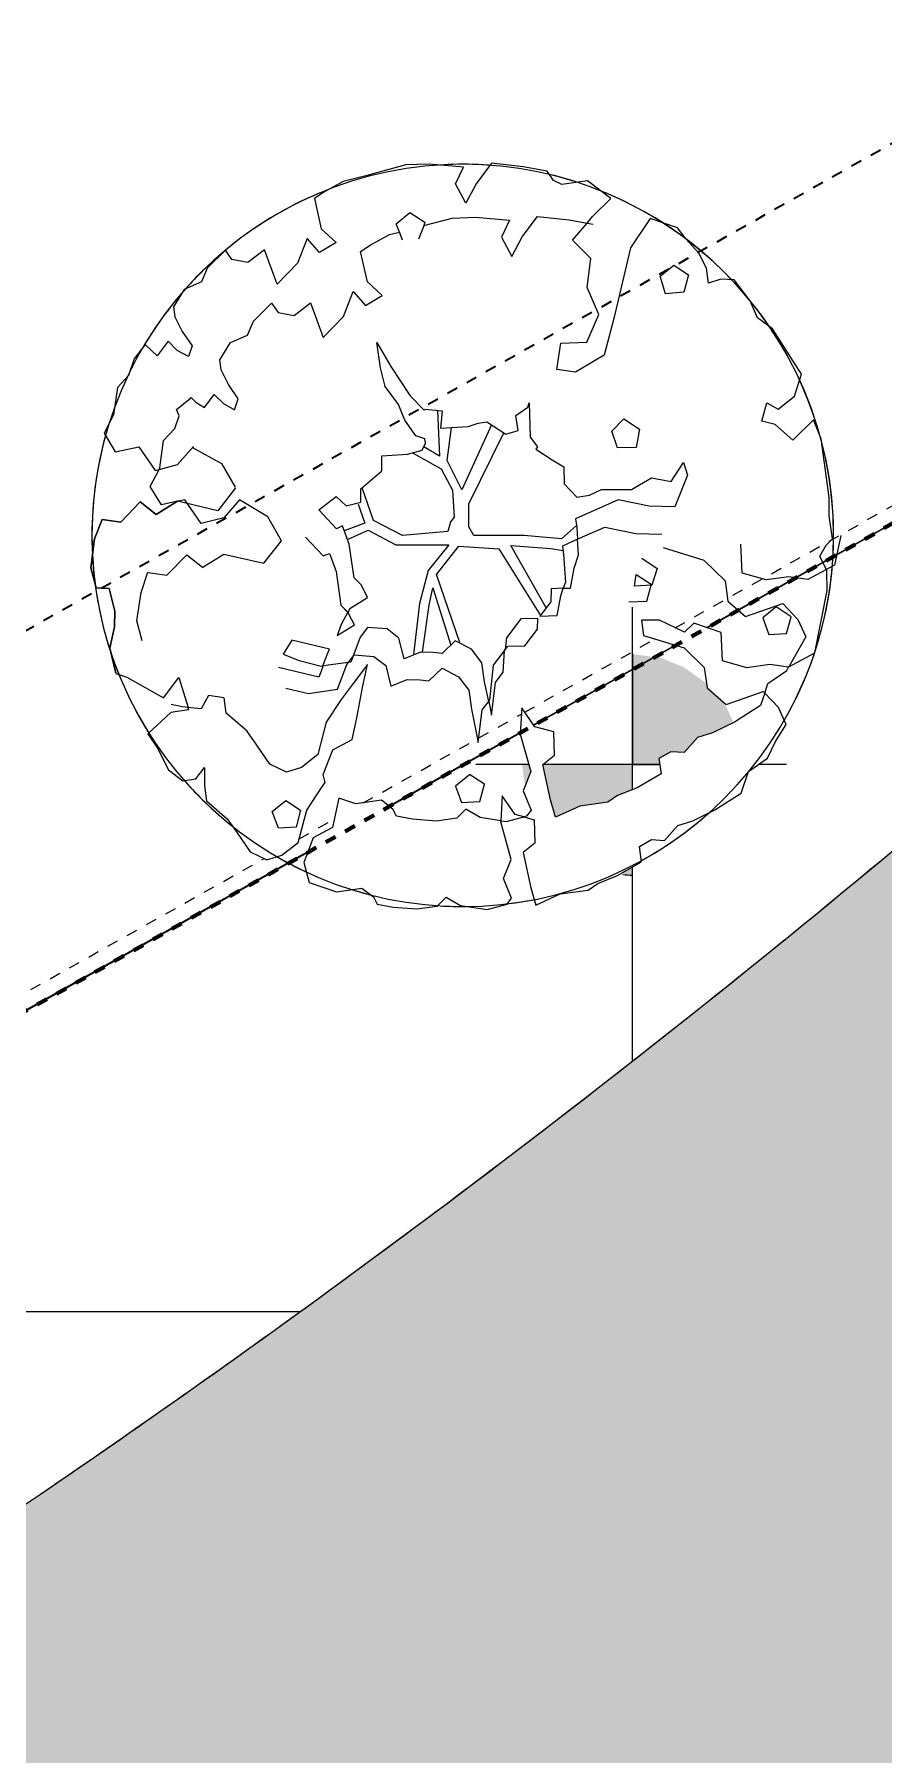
# Model space of a CAD drawing. Header units: metres. Extents: x 3856 to 4207, y -1118 to -691.
# Drawn here: x 3934.93 to 3942.63, y -1090.73 to -1075.16 of the extents above; entities that cross this region are included whole.
import ezdxf

# ---------------------------------------------------------------- set-up
doc = ezdxf.new("R2010")
doc.units = ezdxf.units.M
for name, pattern in [('Alignement de la ligne', [0.012, 0.006, -0.006]), ('Dash dot', [0.015875, 0.00635, -0.004763, 0, -0.004763]), ('IMPORT-Dash', [0.00635, 0.003175, -0.003175]), ('IMPORT-Dash dot', [0.015875, 0.00635, -0.004763, 0, -0.004763])]:
    doc.linetypes.add(name, pattern=pattern)
for name, color, linetype, lineweight in [('Cour_Negro_Punteada_6', 7, 'IMPORT-Dash', 35), ('Floors', 7, 'Continuous', 9), ('Planting', 7, 'Continuous', 9), ('Property Lines', 7, 'Dash dot', 211), ('Spot Elevations', 7, 'Continuous', 9), ('Surface Pattern', 7, 'Continuous', 9)]:
    doc.layers.add(name, color=color, linetype=linetype, lineweight=lineweight)
doc.layers.add('ROA-E00-URB-A101-MASTER_PLAN cambio estaciomientos_dwg', color=7, linetype='Continuous', lineweight=9, true_color=0x767676)
doc.layers.add('Tallo', color=7, linetype='Continuous', lineweight=9, true_color=0x887568)

# ---------------------------------------------------------------- blocks, each defined once
blk = doc.blocks.new('M_RPC Árbol - Caducifolio - Chopo de Lombardía - 12_2 metros-V104-IMPLANTACIÓN - KIT COMERCIAL')
at = {"layer": 'Planting'}
for p, q in [((-0.542, 3.363), (-0.906, 3.265)), ((-0.331, 3.369), (-0.542, 3.363)), ((-0.021, 3.342), (-0.331, 3.369)), ((-0.094, 3.191), (-0.021, 3.342)), ((0.233, 3.378), (0.094, 3.193)), ((0.52, 3.347), (0.233, 3.378)), ((0.737, 3.307), (0.52, 3.347)), ((0.796, 3.222), (0.737, 3.307)), ((-1.285, 3.117), (-1.371, 3.058)), ((-1.11, 3.212), (-1.285, 3.117)), ((-0.906, 3.265), (-1.11, 3.212)), ((0.001, 3.016), (-0.094, 3.191)), ((0.094, 3.193), (0.001, 3.016)), ((0.872, 3.185), (0.796, 3.222)), ((1.103, 3.218), (0.872, 3.185)), ((1.314, 3.059), (1.103, 3.218)), ((-1.371, 3.058), (-1.309, 2.785)), ((1.148, 2.895), (1.314, 3.059)), ((-0.63, 2.831), (-0.506, 2.932)), ((-0.601, 2.755), (-0.63, 2.831)), ((-0.506, 2.932), (-0.372, 2.845)), ((-0.381, 2.812), (-0.428, 2.69)), ((-0.38, 2.813), (-0.124, 2.882)), ((-0.372, 2.845), (-0.38, 2.813)), ((-0.124, 2.882), (0.087, 2.889)), ((0.087, 2.889), (0.397, 2.862)), ((0.397, 2.862), (0.324, 2.71)), ((0.512, 2.713), (0.651, 2.897)), ((0.651, 2.897), (0.938, 2.867)), ((0.938, 2.867), (1.099, 2.837)), ((0.968, 2.681), (1.1, 2.837)), ((1.099, 2.837), (1.148, 2.895)), ((1.1, 2.837), (1.156, 2.826)), ((1.67, 2.877), (1.492, 2.613)), ((1.92, 2.793), (1.67, 2.877)), ((-1.438, 2.696), (-1.524, 2.472)), ((-1.326, 2.571), (-1.438, 2.696)), ((-1.174, 2.662), (-1.326, 2.571)), ((-1.309, 2.785), (-1.174, 2.662)), ((-0.867, 2.637), (-0.692, 2.732)), ((-0.692, 2.732), (-0.601, 2.755)), ((-0.573, 2.682), (-0.601, 2.757)), ((0.324, 2.71), (0.419, 2.535)), ((0.419, 2.535), (0.512, 2.713)), ((1.134, 2.516), (0.968, 2.681)), ((1.995, 2.694), (1.92, 2.793)), ((2.113, 2.563), (1.995, 2.694)), ((-2.177, 2.592), (-2.342, 2.428)), ((-2.118, 2.506), (-2.177, 2.592)), ((-1.973, 2.48), (-2.118, 2.506)), ((-1.824, 2.595), (-1.973, 2.48)), ((-1.709, 2.282), (-1.824, 2.595)), ((-0.953, 2.578), (-0.867, 2.637)), ((-0.891, 2.304), (-0.953, 2.578)), ((1.1, 2.253), (1.134, 2.516)), ((1.492, 2.613), (1.346, 1.984)), ((2.18, 2.428), (2.113, 2.563)), ((-2.342, 2.428), (-2.395, 2.303)), ((-1.524, 2.472), (-1.709, 2.282)), ((1.762, 2.355), (1.884, 2.454)), ((1.81, 2.197), (1.762, 2.355)), ((1.884, 2.454), (2.018, 2.368)), ((2.018, 2.368), (1.976, 2.21)), ((2.199, 2.291), (2.18, 2.428)), ((-2.551, 2.234), (-2.647, 2.079)), ((-2.395, 2.303), (-2.551, 2.234)), ((-1.106, 1.992), (-1.02, 2.216)), ((-1.02, 2.216), (-0.908, 2.09)), ((-0.908, 2.09), (-0.756, 2.182)), ((-0.756, 2.182), (-0.891, 2.304)), ((1.205, 2.009), (1.1, 2.253)), ((1.976, 2.21), (1.81, 2.197)), ((2.31, 2.33), (2.199, 2.291)), ((2.432, 2.323), (2.31, 2.33)), ((2.576, 2.132), (2.432, 2.323)), ((-2.647, 2.079), (-2.634, 1.987)), ((-1.924, 1.947), (-1.759, 2.112)), ((-1.759, 2.112), (-1.7, 2.026)), ((-1.7, 2.026), (-1.555, 1.999)), ((-1.555, 1.999), (-1.406, 2.114)), ((-1.406, 2.114), (-1.291, 1.801)), ((2.644, 1.979), (2.576, 2.132)), ((-2.634, 1.987), (-2.568, 1.855)), ((-1.977, 1.822), (-1.924, 1.947)), ((-1.291, 1.801), (-1.106, 1.992)), ((1.098, 1.757), (1.205, 2.009)), ((1.346, 1.984), (1.253, 1.641)), ((2.778, 1.879), (2.644, 1.979)), ((3.043, 1.468), (2.778, 1.879)), ((-2.905, 1.737), (-3.004, 1.606)), ((-2.796, 1.635), (-2.905, 1.737)), ((-2.697, 1.766), (-2.796, 1.635)), ((-2.615, 1.684), (-2.697, 1.766)), ((-2.568, 1.855), (-2.479, 1.726)), ((-2.479, 1.726), (-2.513, 1.628)), ((-2.228, 1.599), (-2.132, 1.754)), ((-2.132, 1.754), (-1.977, 1.822)), ((-0.805, 1.754), (-0.678, 1.538)), ((-0.773, 1.525), (-0.805, 1.754)), ((0.826, 1.511), (0.863, 1.748)), ((0.863, 1.748), (1.098, 1.757)), ((-3.004, 1.606), (-3.054, 1.458)), ((-2.513, 1.628), (-2.615, 1.684)), ((-2.215, 1.507), (-2.228, 1.599)), ((1.253, 1.641), (0.993, 1.488)), ((-3.054, 1.458), (-3.156, 1.349)), ((-2.15, 1.375), (-2.215, 1.507)), ((-0.73, 1.356), (-0.773, 1.525)), ((-0.678, 1.538), (-0.504, 1.271)), ((0.993, 1.488), (0.826, 1.511)), ((2.98, 1.27), (3.043, 1.468)), ((-3.156, 1.349), (-3.19, 1.1)), ((-2.619, 1.149), (-2.495, 1.25)), ((-2.495, 1.25), (-2.493, 1.248)), ((-2.493, 1.248), (-2.487, 1.257)), ((-2.487, 1.257), (-2.444, 1.216)), ((-2.368, 1.168), (-2.279, 1.286)), ((-2.279, 1.286), (-2.196, 1.204)), ((-2.061, 1.246), (-2.15, 1.375)), ((-2.094, 1.147), (-2.061, 1.246)), ((-0.609, 1.194), (-0.73, 1.356)), ((-0.504, 1.271), (-0.376, 1.143)), ((2.83, 1.153), (2.98, 1.27)), ((-3.19, 1.1), (-3.276, 0.933)), ((-2.636, 0.977), (-2.597, 1.092)), ((-2.597, 1.092), (-2.619, 1.149)), ((-2.444, 1.216), (-2.368, 1.168)), ((-2.196, 1.204), (-2.094, 1.147)), ((-0.551, 1.051), (-0.609, 1.194)), ((-0.376, 1.143), (-0.367, 1.152)), ((-0.367, 1.152), (-0.213, 1.136)), ((-0.213, 1.136), (-0.229, 0.979)), ((0.455, 1.095), (0.563, 1.171)), ((0.474, 0.959), (0.455, 1.095)), ((0.563, 1.171), (0.575, 1.208)), ((0.575, 1.208), (0.584, 0.898)), ((2.684, 1.042), (2.729, 1.209)), ((2.729, 1.209), (2.83, 1.153)), ((-2.738, 0.869), (-2.636, 0.977)), ((-0.453, 0.909), (-0.551, 1.051)), ((-0.229, 0.979), (0.023, 0.994)), ((0.023, 0.994), (0.114, 1.026)), ((0.114, 1.026), (0.19, 1.037)), ((0.19, 1.037), (0.363, 0.924)), ((0.363, 0.924), (0.474, 0.959)), ((1.323, 0.953), (1.433, 1.063)), ((1.376, 0.801), (1.323, 0.953)), ((1.433, 1.063), (1.573, 0.971)), ((1.573, 0.971), (1.543, 0.806)), ((2.803, 1.013), (2.684, 1.042)), ((2.964, 0.871), (2.803, 1.013)), ((3.15, 1.056), (2.964, 0.871)), ((3.219, 0.884), (3.15, 1.056)), ((-3.276, 0.933), (-3.175, 0.766)), ((-3.175, 0.766), (-2.963, 0.812)), ((-2.963, 0.812), (-2.815, 0.597)), ((-2.772, 0.62), (-2.738, 0.869)), ((-2.611, 0.65), (-2.465, 0.814)), ((-2.465, 0.814), (-2.475, 0.805)), ((-2.475, 0.805), (-2.212, 0.659)), ((-0.527, 0.743), (-0.396, 0.781)), ((-0.371, 0.882), (-0.453, 0.909)), ((-0.396, 0.781), (-0.366, 0.843)), ((-0.366, 0.843), (-0.371, 0.882)), ((0.584, 0.898), (0.651, 0.811)), ((0.651, 0.811), (0.634, 0.79)), ((0.634, 0.79), (0.784, 0.694)), ((1.543, 0.806), (1.376, 0.801)), ((3.294, 0.351), (3.219, 0.884)), ((-2.778, 0.607), (-2.611, 0.65)), ((-2.212, 0.659), (-2.089, 0.446)), ((-0.759, 0.73), (-0.527, 0.743)), ((-0.759, 0.594), (-0.759, 0.73)), ((0.784, 0.694), (0.89, 0.631)), ((0.89, 0.631), (0.893, 0.476)), ((1.861, 0.497), (1.974, 0.67)), ((1.974, 0.67), (2.01, 0.555)), ((-2.858, 0.452), (-2.778, 0.607)), ((-2.815, 0.597), (-2.778, 0.607)), ((-2.778, 0.607), (-2.772, 0.62)), ((-0.95, 0.431), (-0.759, 0.594)), ((0.893, 0.476), (1.007, 0.356)), ((1.502, 0.426), (1.683, 0.53)), ((1.683, 0.53), (1.861, 0.497)), ((2.01, 0.555), (1.895, 0.268)), ((-2.95, 0.313), (-3.126, 0.13)), ((-2.806, 0.199), (-2.95, 0.313)), ((-2.757, 0.286), (-2.858, 0.452)), ((-2.611, 0.32), (-2.806, 0.199)), ((-2.611, 0.32), (-2.757, 0.286)), ((-2.246, 0.231), (-2.611, 0.32)), ((-2.545, 0.332), (-2.605, 0.319)), ((-2.397, 0.117), (-2.545, 0.332)), ((-2.087, 0.441), (-2.246, 0.231)), ((-2.05, 0.331), (-2.192, 0.169)), ((-1.793, 0.178), (-2.05, 0.331)), ((-1.332, 0.241), (-1.174, 0.361)), ((-1.174, 0.361), (-1.084, 0.276)), ((-0.95, 0.31), (-0.95, 0.431)), ((1.381, 0.331), (0.995, 0.16)), ((1.007, 0.356), (1.121, 0.372)), ((1.121, 0.372), (1.231, 0.426)), ((1.231, 0.426), (1.502, 0.426)), ((1.663, 0.273), (1.381, 0.331)), ((3.294, 0.186), (3.294, 0.351)), ((-2.192, 0.169), (-2.397, 0.117)), ((-1.668, -0.039), (-1.793, 0.178)), ((-1.172, 0.069), (-1.332, 0.241)), ((-1.084, 0.276), (-0.95, 0.31)), ((0.995, 0.16), (1.006, 0.084)), ((1.895, 0.268), (1.663, 0.273)), ((3.324, -0.021), (3.294, 0.186)), ((-3.295, 0.154), (-3.364, -0.021)), ((-3.126, 0.13), (-3.295, 0.154)), ((-1.117, 0.096), (-1.172, 0.069)), ((-1.055, -0.07), (-1.117, 0.096)), ((1.006, 0.084), (1.013, -0.025)), ((1.059, -0.004), (1.261, 0.083)), ((1.261, 0.083), (1.541, 0.025)), ((1.541, 0.025), (1.776, 0.019)), ((3.398, 0.007), (3.341, -0.26)), ((-3.364, -0.021), (-3.398, -0.284)), ((-1.828, -0.242), (-1.668, -0.039)), ((-1.452, -0.007), (-1.293, -0.177)), ((-1.293, -0.177), (-1.235, -0.155)), ((-1.235, -0.155), (-1.174, -0.318)), ((-1.012, -0.375), (-1.055, -0.07)), ((1.013, -0.025), (0.876, -0.088)), ((0.876, -0.088), (0.887, -0.164)), ((1.013, -0.025), (1.059, -0.004)), ((1.022, -0.167), (1.013, -0.025)), ((1.788, -0.102), (2.157, -0.214)), ((2.504, -0.332), (2.491, -0.071)), ((3.208, -0.179), (3.264, -0.078)), ((3.264, -0.078), (3.324, -0.021)), ((-3.398, -0.284), (-3.349, -0.465)), ((-2.708, -0.35), (-2.526, -0.167)), ((-2.526, -0.167), (-2.384, -0.28)), ((-2.388, -0.281), (-2.193, -0.16)), ((-2.193, -0.16), (-1.828, -0.242)), ((0.887, -0.164), (0.903, -0.415)), ((0.948, -0.469), (0.981, -0.289)), ((0.981, -0.289), (1.022, -0.167)), ((1.595, -0.198), (1.735, -0.29)), ((1.735, -0.29), (1.687, -0.442)), ((2.157, -0.214), (2.35, -0.401)), ((3.341, -0.26), (3.098, -0.389)), ((3.273, -0.31), (3.208, -0.179)), ((3.276, -0.489), (3.273, -0.31)), ((-3.349, -0.465), (-3.23, -0.472)), ((-2.941, -0.509), (-2.879, -0.325)), ((-2.876, -0.327), (-2.708, -0.35)), ((-1.174, -0.318), (-1.132, -0.623)), ((-0.944, -0.443), (-1.012, -0.375)), ((-0.89, -0.552), (-0.944, -0.443)), ((0.903, -0.415), (0.884, -0.47)), ((1.529, -0.45), (1.545, -0.346)), ((1.687, -0.442), (1.529, -0.45)), ((1.545, -0.346), (1.679, -0.433)), ((1.679, -0.433), (1.638, -0.588)), ((2.35, -0.401), (2.375, -0.585)), ((2.721, -0.394), (2.504, -0.332)), ((2.926, -0.365), (2.721, -0.394)), ((3.098, -0.389), (2.926, -0.365)), ((-3.23, -0.472), (-3.178, -0.676)), ((-2.98, -0.764), (-2.941, -0.509)), ((-1.132, -0.623), (-1.064, -0.691)), ((-1.051, -0.652), (-0.89, -0.552)), ((0.77, -0.591), (0.672, -0.721)), ((0.773, -0.474), (0.77, -0.591)), ((0.884, -0.47), (0.773, -0.474)), ((0.828, -0.717), (0.861, -0.537)), ((0.861, -0.537), (0.884, -0.47)), ((0.884, -0.47), (0.948, -0.469)), ((1.638, -0.588), (1.478, -0.596)), ((2.375, -0.585), (2.536, -0.726)), ((2.536, -0.726), (2.872, -0.608)), ((2.872, -0.608), (3.01, -0.753)), ((3.164, -1.055), (3.276, -0.489)), ((-3.178, -0.676), (-3.182, -0.818)), ((-2.931, -0.946), (-2.98, -0.764)), ((-1.069, -0.686), (-1.128, -0.799)), ((-1.064, -0.691), (-1.069, -0.686)), ((-1.064, -0.691), (-1.051, -0.652)), ((-1.009, -0.8), (-1.064, -0.691)), ((0.5, -0.745), (0.369, -0.919)), ((0.653, -0.743), (0.5, -0.745)), ((0.651, -0.839), (0.653, -0.743)), ((0.672, -0.721), (0.828, -0.717)), ((1.756, -0.759), (1.591, -0.759)), ((1.591, -0.759), (1.611, -0.897)), ((1.983, -0.868), (1.756, -0.759)), ((2.811, -0.639), (2.692, -0.738)), ((2.692, -0.738), (2.745, -0.888)), ((2.948, -0.727), (2.811, -0.639)), ((2.905, -0.88), (2.948, -0.727)), ((3.01, -0.753), (3.08, -0.91)), ((-3.182, -0.818), (-3.225, -1.012)), ((-1.128, -0.799), (-1.164, -0.896)), ((-1.164, -0.896), (-1.009, -0.8)), ((-0.956, -0.911), (-1.024, -1.09)), ((-0.891, -0.824), (-0.956, -0.911)), ((-0.713, -0.838), (-0.891, -0.824)), ((-0.605, -0.92), (-0.713, -0.838)), ((-0.559, -1.108), (-0.605, -0.92)), ((0.369, -0.919), (0.357, -1.024)), ((0.536, -0.991), (0.651, -0.839)), ((1.611, -0.897), (1.98, -1.01)), ((2.066, -0.786), (1.983, -0.868)), ((2.313, -0.869), (2.066, -0.786)), ((2.326, -1.126), (2.313, -0.869)), ((2.745, -0.888), (2.905, -0.88)), ((3.08, -0.91), (2.927, -1.181)), ((-3.225, -1.012), (-3.17, -1.238)), ((-1.575, -0.94), (-1.654, -1.067)), ((-1.654, -1.067), (-1.51, -1.125)), ((-1.233, -1.02), (-1.575, -0.94)), ((-1.294, -1.172), (-1.247, -1.047)), ((-1.247, -1.047), (-1.233, -1.02)), ((-1.076, -1.159), (-1.024, -1.09)), ((-1.024, -1.09), (-1.042, -1.138)), ((-1.024, -1.09), (-1.01, -1.072)), ((-1.01, -1.072), (-0.833, -1.086)), ((-0.833, -1.086), (-0.724, -1.168)), ((-0.411, -1.048), (-0.559, -1.108)), ((-0.294, -1.051), (-0.411, -1.048)), ((-0.215, -1.06), (-0.294, -1.051)), ((-0.095, -0.945), (-0.215, -1.06)), ((0.052, -1.022), (-0.095, -0.945)), ((0.147, -1.145), (0.052, -1.022)), ((0.357, -1.024), (0.249, -1.167)), ((0.339, -1.229), (0.35, -1.034)), ((0.357, -1.024), (0.38, -0.993)), ((0.38, -0.993), (0.536, -0.991)), ((1.98, -1.01), (2.161, -1.186)), ((2.927, -1.181), (3.164, -1.055)), ((-3.169, -1.24), (-3.071, -1.273)), ((-1.331, -1.274), (-1.696, -1.188)), ((-1.51, -1.125), (-1.309, -1.174)), ((-1.293, -1.173), (-1.331, -1.274)), ((-1.309, -1.174), (-1.294, -1.172)), ((-1.042, -1.138), (-1.293, -1.173)), ((-1.161, -1.384), (-1.076, -1.159)), ((-0.889, -1.16), (-1.028, -1.344)), ((-0.933, -1.354), (-0.889, -1.16)), ((-0.724, -1.168), (-0.678, -1.356)), ((-0.335, -1.308), (-0.214, -1.193)), ((-0.214, -1.193), (-0.067, -1.27)), ((0.171, -1.316), (0.147, -1.145)), ((0.249, -1.167), (0.216, -1.483)), ((0.269, -1.322), (0.339, -1.229)), ((2.161, -1.186), (2.187, -1.371)), ((2.547, -1.189), (2.326, -1.126)), ((2.755, -1.16), (2.547, -1.189)), ((2.738, -1.332), (2.91, -1.214)), ((2.925, -1.183), (2.755, -1.16)), ((2.91, -1.214), (2.925, -1.183)), ((-3.071, -1.273), (-2.738, -1.461)), ((-2.738, -1.461), (-2.598, -1.276)), ((-2.598, -1.276), (-2.515, -1.55)), ((-1.63, -1.373), (-1.425, -1.421)), ((-1.425, -1.421), (-1.161, -1.384)), ((-1.028, -1.344), (-1.128, -1.476)), ((-0.986, -1.644), (-0.933, -1.354)), ((-0.678, -1.356), (-0.531, -1.296)), ((-0.531, -1.296), (-0.414, -1.299)), ((-0.414, -1.299), (-0.335, -1.308)), ((-0.067, -1.27), (0.028, -1.393)), ((0.028, -1.393), (0.052, -1.564)), ((0.208, -1.494), (0.171, -1.316)), ((0.233, -1.619), (0.269, -1.322)), ((2.187, -1.371), (2.358, -1.521)), ((2.709, -1.419), (2.738, -1.332)), ((-2.568, -1.544), (-2.669, -1.522)), ((-2.515, -1.55), (-2.568, -1.544)), ((-2.396, -1.562), (-2.517, -1.549)), ((-2.517, -1.549), (-2.511, -1.57)), ((-2.329, -1.44), (-2.396, -1.562)), ((-2.19, -1.461), (-2.329, -1.44)), ((-2.17, -1.599), (-2.19, -1.461)), ((-1.128, -1.476), (-1.263, -1.683)), ((0.15, -1.57), (0.208, -1.494)), ((0.216, -1.483), (0.207, -1.491)), ((0.208, -1.494), (0.233, -1.619)), ((0.508, -1.551), (0.494, -1.789)), ((0.626, -1.723), (0.508, -1.551)), ((2.358, -1.521), (2.695, -1.403)), ((2.672, -1.53), (2.434, -1.681)), ((2.709, -1.419), (2.672, -1.53)), ((2.695, -1.403), (2.709, -1.419)), ((2.833, -1.548), (2.709, -1.419)), ((2.902, -1.703), (2.833, -1.548)), ((-2.672, -1.593), (-2.881, -1.787)), ((-2.511, -1.57), (-2.672, -1.593)), ((-1.983, -1.76), (-2.17, -1.599)), ((-1.263, -1.683), (-1.34, -1.976)), ((-1.03, -1.838), (-0.986, -1.644)), ((0.052, -1.564), (0.114, -1.866)), ((0.114, -1.866), (0.15, -1.57)), ((2.434, -1.681), (2.236, -1.779)), ((2.806, -1.858), (2.902, -1.703)), ((-2.881, -1.787), (-2.792, -1.916)), ((-1.894, -1.889), (-1.983, -1.76)), ((-1.205, -1.933), (-1.03, -1.838)), ((0.494, -1.789), (0.589, -2.128)), ((0.798, -1.769), (0.626, -1.723)), ((0.804, -1.98), (0.798, -1.769)), ((2.1, -1.822), (1.978, -1.956)), ((2.236, -1.779), (2.1, -1.822)), ((2.733, -2.009), (2.806, -1.858)), ((-2.792, -1.916), (-2.693, -2.113)), ((-1.776, -2.061), (-1.894, -1.889)), ((-1.34, -1.976), (-1.489, -2.091)), ((-1.291, -2.157), (-1.205, -1.933)), ((0.698, -2.066), (0.804, -1.98)), ((1.859, -1.949), (1.75, -2.012)), ((1.75, -2.012), (1.77, -2.15)), ((1.978, -1.956), (1.859, -1.949)), ((2.561, -2.128), (2.733, -2.009)), ((-2.693, -2.113), (-2.562, -2.213)), ((-2.446, -2.196), (-2.367, -2.091)), ((-2.367, -2.091), (-2.367, -2.256)), ((-1.624, -2.133), (-1.776, -2.061)), ((-1.489, -2.091), (-1.624, -2.133)), ((-1.272, -2.227), (-1.291, -2.157)), ((0.033, -2.158), (-0.094, -2.261)), ((0.169, -2.244), (0.035, -2.157)), ((0.589, -2.128), (0.519, -2.302)), ((0.767, -2.385), (0.698, -2.066)), ((1.77, -2.15), (1.552, -2.275)), ((2.494, -2.325), (2.561, -2.128)), ((-2.562, -2.213), (-2.446, -2.196)), ((-2.367, -2.256), (-2.348, -2.394)), ((-1.441, -2.478), (-1.305, -2.271)), ((-1.305, -2.271), (-1.272, -2.227)), ((-0.094, -2.261), (-0.037, -2.41)), ((0.127, -2.401), (0.169, -2.244)), ((0.519, -2.302), (0.592, -2.48)), ((1.552, -2.275), (1.374, -2.347)), ((2.257, -2.476), (2.494, -2.325)), ((-2.348, -2.394), (-2.16, -2.556)), ((-1.754, -2.492), (-1.63, -2.392)), ((-1.63, -2.392), (-1.496, -2.479)), ((-1.496, -2.479), (-1.537, -2.633)), ((-1.517, -2.771), (-1.441, -2.478)), ((-1.164, -2.439), (-1.207, -2.634)), ((-1.151, -2.369), (-1.164, -2.439)), ((-0.995, -2.421), (-1.151, -2.369)), ((-0.764, -2.389), (-0.995, -2.421)), ((-0.659, -2.468), (-0.764, -2.389)), ((-0.626, -2.534), (-0.659, -2.468)), ((0.001, -2.469), (-0.082, -2.552)), ((-0.037, -2.41), (0.127, -2.401)), ((0.13, -2.545), (0.001, -2.469)), ((0.331, -2.348), (0.317, -2.574)), ((0.448, -2.518), (0.331, -2.348)), ((0.592, -2.48), (0.552, -2.533)), ((0.812, -2.543), (0.767, -2.385)), ((1.034, -2.442), (0.812, -2.543)), ((1.288, -2.406), (1.034, -2.442)), ((1.374, -2.347), (1.288, -2.406)), ((2.058, -2.575), (2.257, -2.476)), ((-2.16, -2.556), (-2.071, -2.685)), ((-1.696, -2.641), (-1.754, -2.492)), ((-1.537, -2.633), (-1.696, -2.641)), ((-1.207, -2.634), (-1.382, -2.729)), ((-0.481, -2.561), (-0.626, -2.534)), ((-0.266, -2.577), (-0.481, -2.561)), ((-0.082, -2.552), (-0.266, -2.577)), ((0.317, -2.574), (0.13, -2.545)), ((0.317, -2.584), (0.317, -2.574)), ((0.317, -2.574), (0.37, -2.582)), ((0.412, -2.924), (0.317, -2.584)), ((0.37, -2.582), (0.526, -2.539)), ((0.526, -2.539), (0.448, -2.518)), ((0.552, -2.533), (0.527, -2.54)), ((0.527, -2.54), (0.62, -2.565)), ((0.62, -2.565), (0.626, -2.776)), ((1.801, -2.752), (1.923, -2.617)), ((1.923, -2.617), (2.058, -2.575)), ((-2.071, -2.685), (-1.953, -2.856)), ((-1.666, -2.886), (-1.517, -2.771)), ((-1.382, -2.729), (-1.468, -2.953)), ((0.626, -2.776), (0.521, -2.861)), ((1.573, -2.807), (1.682, -2.745)), ((1.682, -2.745), (1.801, -2.752)), ((-1.953, -2.856), (-1.802, -2.929)), ((-1.802, -2.929), (-1.666, -2.886)), ((-1.468, -2.953), (-1.419, -3.134)), ((0.342, -3.098), (0.412, -2.924)), ((0.521, -2.861), (0.589, -3.181)), ((1.374, -3.07), (1.592, -2.946)), ((1.592, -2.946), (1.573, -2.807)), ((0.414, -3.276), (0.342, -3.098)), ((1.196, -3.143), (1.374, -3.07)), ((-1.419, -3.134), (-1.172, -3.217)), ((-1.172, -3.217), (-0.941, -3.184)), ((-0.941, -3.184), (-0.836, -3.263)), ((-0.836, -3.263), (-0.803, -3.329)), ((-0.259, -3.347), (-0.176, -3.265)), ((-0.176, -3.265), (-0.048, -3.341)), ((0.589, -3.181), (0.635, -3.339)), ((0.635, -3.339), (0.856, -3.237)), ((0.856, -3.237), (1.11, -3.202)), ((1.11, -3.202), (1.196, -3.143)), ((-0.803, -3.329), (-0.658, -3.356)), ((-0.658, -3.356), (-0.444, -3.373)), ((-0.444, -3.373), (-0.259, -3.347)), ((-0.048, -3.341), (0.193, -3.378)), ((0.193, -3.378), (0.374, -3.329)), ((0.374, -3.329), (0.414, -3.276))]:
    blk.add_line(p, q, dxfattribs=at)
for start, end in [(0, 180), (180, 360)]:
    blk.add_arc((-0.027, 0.009), 3.36, start, end, dxfattribs=at)
at = {"layer": 'Tallo'}
for p, q in [((-0.256, 1.141), (-0.239, 0.726)), ((-0.169, 0.688), (-0.129, 0.986)), ((0.234, 1.009), (-0.036, 0.422)), ((0.028, 0.294), (0.344, 0.938)), ((-0.239, 0.726), (-0.381, 0.812)), ((-0.482, 0.756), (-0.223, 0.611)), ((-0.036, 0.422), (-0.169, 0.688)), ((-0.223, 0.611), (-0.119, 0.418)), ((-0.836, 0.145), (-0.939, 0.44)), ((-0.119, 0.418), (-0.106, 0.173)), ((-0.974, 0.292), (-0.914, 0.119)), ((-0.106, 0.173), (-0.137, 0.131)), ((0.028, 0.088), (0.028, 0.294)), ((-0.914, 0.119), (-1.1, 0.05)), ((-1.071, -0.028), (-0.883, 0.057)), ((-0.883, 0.057), (-0.632, -0.076)), ((-0.572, 0.008), (-0.836, 0.145)), ((-0.161, 0.044), (-0.572, 0.008)), ((-0.137, 0.131), (-0.161, 0.044)), ((0.074, 0.007), (0.028, 0.088)), ((0.526, 0.007), (0.074, 0.007)), ((0.869, -0.022), (0.526, 0.007)), ((1.004, 0.098), (0.869, -0.022)), ((-0.632, -0.076), (-0.154, -0.076)), ((-0.154, -0.076), (-0.339, -0.308)), ((-0.264, -0.346), (-0.064, -0.089)), ((-0.064, -0.089), (0.299, -0.114)), ((0.299, -0.114), (0.677, -0.715)), ((0.41, -0.081), (0.77, -0.111)), ((0.729, -0.646), (0.41, -0.081)), ((0.77, -0.111), (0.882, -0.128)), ((-0.339, -0.308), (-0.419, -0.608)), ((-0.05, -0.969), (-0.264, -0.346)), ((-0.419, -0.608), (-0.473, -1.069)), ((-0.332, -0.623), (-0.299, -0.467)), ((-0.299, -0.467), (-0.136, -0.984)), ((-0.391, -1.049), (-0.332, -0.623))]:
    blk.add_line(p, q, dxfattribs=at)
blk = doc.blocks.new('ROA-E00-URB-A101-MASTER_PLAN cambio estaciomientos_dwg_M_RPC Árbol - Caducifolio - Chopo de Lombardía - 12_2 metros-V61-Master Plan - Etapa 1-V670-IMPLANTACIÓN - KIT COMERCIAL')
at = {"layer": 'Planting'}
for p, q in [((-0.381, 2.812), (-0.428, 2.69)), ((-0.573, 2.682), (-0.601, 2.755)), ((-2.495, 1.25), (-2.493, 1.248))]:
    blk.add_line(p, q, dxfattribs=at)
at = {"layer": 'Planting', "flags": 128}
for points in [[(1.788, -0.102), (2.157, -0.214), (2.35, -0.401), (2.375, -0.585), (2.536, -0.726), (2.872, -0.608), (3.01, -0.753), (3.08, -0.91), (2.927, -1.181), (3.164, -1.055), (3.276, -0.489), (3.273, -0.31), (3.208, -0.179), (3.264, -0.078), (3.324, -0.021), (3.294, 0.186), (3.294, 0.351), (3.219, 0.884), (3.15, 1.056), (2.964, 0.871), (2.803, 1.013), (2.684, 1.042), (2.729, 1.209), (2.83, 1.153), (2.98, 1.27), (3.043, 1.468), (2.778, 1.879), (2.644, 1.979), (2.576, 2.132), (2.432, 2.323), (2.31, 2.33), (2.199, 2.291), (2.18, 2.428), (2.113, 2.563), (1.995, 2.694), (1.92, 2.793), (1.67, 2.877), (1.492, 2.613), (1.346, 1.984), (1.253, 1.641), (0.993, 1.488), (0.826, 1.511), (0.863, 1.748), (1.098, 1.757), (1.205, 2.009), (1.1, 2.253), (1.134, 2.516), (0.968, 2.681), (1.1, 2.837), (1.156, 2.826)], [(-1.064, -0.691), (-1.051, -0.652), (-0.89, -0.552), (-0.944, -0.443), (-1.012, -0.375), (-1.055, -0.07), (-1.117, 0.096), (-1.172, 0.069), (-1.332, 0.241), (-1.174, 0.361), (-1.084, 0.276), (-0.95, 0.31), (-0.95, 0.431), (-0.759, 0.594), (-0.759, 0.73), (-0.527, 0.743), (-0.396, 0.781), (-0.366, 0.843), (-0.371, 0.882), (-0.453, 0.909), (-0.551, 1.051), (-0.609, 1.194), (-0.73, 1.356), (-0.773, 1.525), (-0.805, 1.754), (-0.678, 1.538), (-0.504, 1.271), (-0.376, 1.143), (-0.367, 1.152), (-0.213, 1.136), (-0.229, 0.979), (0.023, 0.994), (0.114, 1.026), (0.19, 1.037), (0.363, 0.924), (0.474, 0.959), (0.455, 1.095), (0.563, 1.171), (0.575, 1.208), (0.584, 0.898), (0.651, 0.811), (0.634, 0.79), (0.784, 0.694), (0.89, 0.631), (0.893, 0.476), (1.007, 0.356), (1.121, 0.372), (1.231, 0.426), (1.502, 0.426), (1.683, 0.53), (1.861, 0.497), (1.974, 0.67), (2.01, 0.555), (1.895, 0.268), (1.663, 0.273), (1.381, 0.331), (0.995, 0.16), (1.006, 0.084), (1.013, -0.025), (1.059, -0.004), (1.261, 0.083), (1.541, 0.025), (1.776, 0.019)], [(-3.17, -1.238), (-3.225, -1.012), (-3.182, -0.818), (-3.178, -0.676), (-3.23, -0.472), (-3.349, -0.465), (-3.398, -0.284), (-3.364, -0.021), (-3.295, 0.154), (-3.126, 0.13), (-2.95, 0.313), (-2.806, 0.199), (-2.611, 0.32), (-2.757, 0.286), (-2.858, 0.452), (-2.778, 0.607), (-2.611, 0.65), (-2.465, 0.814), (-2.475, 0.805), (-2.212, 0.659), (-2.089, 0.446)], [(-2.815, 0.597), (-2.778, 0.607), (-2.772, 0.62)], [(-2.087, 0.441), (-2.246, 0.231), (-2.611, 0.32)], [(-2.388, -0.281), (-2.193, -0.16), (-1.828, -0.242), (-1.668, -0.039), (-1.793, 0.178), (-2.05, 0.331), (-2.192, 0.169), (-2.397, 0.117), (-2.545, 0.332), (-2.605, 0.319)], [(3.398, 0.007), (3.341, -0.26), (3.098, -0.389), (2.926, -0.365), (2.721, -0.394), (2.504, -0.332), (2.491, -0.071)], [(-1.452, -0.007), (-1.293, -0.177), (-1.235, -0.155), (-1.174, -0.318), (-1.132, -0.623), (-1.069, -0.686)], [(-2.876, -0.327), (-2.708, -0.35), (-2.526, -0.167), (-2.384, -0.28)], [(1.595, -0.198), (1.735, -0.29), (1.687, -0.442), (1.529, -0.45), (1.545, -0.346), (1.679, -0.433), (1.638, -0.588), (1.478, -0.596)], [(-2.931, -0.946), (-2.98, -0.764), (-2.941, -0.509), (-2.879, -0.325)], [(-1.63, -1.373), (-1.425, -1.421), (-1.161, -1.384), (-1.076, -1.159), (-1.024, -1.09), (-1.042, -1.138), (-1.293, -1.173), (-1.331, -1.274), (-1.696, -1.188)], [(0.357, -1.024), (0.249, -1.167), (0.216, -1.483), (0.207, -1.491)], [(0.208, -1.494), (0.233, -1.619), (0.269, -1.322), (0.339, -1.229), (0.35, -1.034)], [(-3.169, -1.24), (-3.071, -1.273), (-2.738, -1.461), (-2.598, -1.276), (-2.515, -1.55)], [(-2.517, -1.549), (-2.568, -1.544), (-2.669, -1.522)], [(0.033, -2.158), (-0.094, -2.261), (-0.037, -2.41), (0.127, -2.401), (0.169, -2.244), (0.035, -2.157)]]:
    blk.add_lwpolyline(points, dxfattribs=at)
for points in [[(1.762, 2.355), (1.884, 2.454), (2.018, 2.368), (1.976, 2.21), (1.81, 2.197)], [(1.323, 0.953), (1.433, 1.063), (1.573, 0.971), (1.543, 0.806), (1.376, 0.801)], [(2.692, -0.738), (2.745, -0.888), (2.905, -0.88), (2.948, -0.727), (2.811, -0.639)], [(0.317, -2.574), (0.37, -2.582), (0.526, -2.539), (0.448, -2.518), (0.331, -2.348)]]:
    blk.add_lwpolyline(points, close=True, dxfattribs=at)
at = {"layer": 'Planting'}
for start, end in [(85.9825, 92.2697), (72.6904, 76.3634), (112.6858, 129.7802), (360, 67.1948), (134.0937, 137.7757), (139.9547, 149.0598), (154.0044, 154.5739), (164.6005, 180), (180, 212.0796), (330.3116, 360), (221.5168, 225.9859), (226.095, 231.4286), (298.9078, 310.9112), (240.2288, 244.985), (253.2068, 255.2694), (266.5215, 270.5056), (277.2231, 281.092)]:
    blk.add_arc((-0.027, 0.009), 3.36, start, end, dxfattribs=at)
at = {"layer": 'Tallo', "color": 8, "true_color": 0x808080, "flags": 128}
for points in [[(-0.256, 1.141), (-0.239, 0.726), (-0.381, 0.812)], [(0.234, 1.009), (-0.036, 0.422), (-0.169, 0.688), (-0.129, 0.986)], [(1.004, 0.098), (0.869, -0.022), (0.526, 0.007), (0.074, 0.007), (0.028, 0.088), (0.028, 0.294), (0.344, 0.938)], [(-0.482, 0.756), (-0.223, 0.611), (-0.119, 0.418), (-0.106, 0.173), (-0.137, 0.131), (-0.161, 0.044), (-0.572, 0.008), (-0.836, 0.145), (-0.939, 0.44)], [(-0.974, 0.292), (-0.914, 0.119), (-1.1, 0.05)], [(-1.071, -0.028), (-0.883, 0.057), (-0.632, -0.076), (-0.154, -0.076), (-0.339, -0.308), (-0.419, -0.608), (-0.473, -1.069)], [(-0.05, -0.969), (-0.264, -0.346), (-0.064, -0.089), (0.299, -0.114), (0.677, -0.715)], [(0.729, -0.646), (0.41, -0.081), (0.77, -0.111), (0.882, -0.128)], [(-0.391, -1.049), (-0.332, -0.623), (-0.299, -0.467), (-0.136, -0.984)]]:
    blk.add_lwpolyline(points, dxfattribs=at)
blk = doc.blocks.new('ROA-E00-URB-A101-MASTER_PLAN cambio estaciomientos_dwg_Family - ___-5551873-Master Plan - Etapa 1-7987532-IMPLANTACIÓN - KIT COMERCIAL')
at = {"layer": 'Property Lines', "color": 1, "linetype": 'IMPORT-Dash dot', "lineweight": 9, "true_color": 0xff0000}
for p, q in [((3940.739, -1080.529), (3945.786, -1077.697)), ((3939.377, -1081.293), (3940.557, -1080.631)), ((3938.961, -1081.527), (3939.347, -1081.31)), ((3937.914, -1082.114), (3938.949, -1081.533)), ((3937.334, -1082.44), (3937.652, -1082.261)), ((3930.019, -1086.544), (3937.015, -1082.619))]:
    blk.add_line(p, q, dxfattribs=at)
blk = doc.blocks.new('ROA-E00-URB-A101-MASTER_PLAN cambio estaciomientos_dwg_Spot Elevations - SIMBOLO DE ELEVACIÓN N_E-1762722-Master Plan - Etapa 1-V686-IMPLANTACIÓN - KIT COMERCIAL')
at = {"layer": 'Spot Elevations'}
blk.add_hatch(color=256, dxfattribs=at).paths.add_polyline_path([(-0.009572, 0.000494), (-0.009679, 0.000479), (-0.009804, 0.000697), (-0.009804, 0.000947), (-0.01006, 0.001179), (-0.010145, 0.00145), (-0.010342, 0.001828), (-0.010622, 0.001694), (-0.01074, 0.001603), (-0.010961, 0.001353), (-0.011042, 0.001342), (-0.01133, 0.000938), (-0.011504, 0.000518), (-0.011572, 0), (-0.009572, 0), (-0.009572, 0.000479)])
h = blk.add_hatch(color=256, dxfattribs=at)
h.paths.add_polyline_path([(-0.007572, 0), (-0.007718, 0), (-0.0076, -0.000207)])
h.paths.add_polyline_path([(-0.008616, -0.001397), (-0.008819, -0.000955), (-0.008891, -0.000447), (-0.009009, -0.000273), (-0.00912, 0), (-0.009572, 0), (-0.009571, -0.001626), (-0.008744, -0.001434)])
h.paths.add_polyline_path([(-0.009184, -0.001949), (-0.009447, -0.001844), (-0.009572, -0.001879), (-0.009571, -0.002), (-0.009444, -0.001983)])
for p, q in [((-0.009572, 0.00279), (-0.009572, 0.002281)), ((-0.009572, 0.000494), (-0.009572, -0.001626)), ((-0.004206, 0), (-0.007718, 0)), ((-0.007572, 0), (-0.007718, 0)), ((-0.009572, -0.001879), (-0.009572, -0.002))]:
    blk.add_line(p, q, dxfattribs=at)
at = {"layer": 'Spot Elevations', "flags": 128}
for points in [[(-0.011572, 0), (-0.009572, 0), (-0.009572, 0.000494)], [(-0.00912, 0), (-0.009572, 0), (-0.012422, 0)], [(-0.00912, 0), (-0.009572, 0), (-0.009572, -0.001626)], [(-0.009572, -0.001879), (-0.009572, -0.002), (-0.009572, -0.002837)]]:
    blk.add_lwpolyline(points, dxfattribs=at)
at = {"layer": 'Spot Elevations'}
blk.add_arc((-0.009572, 0), 0.002, 355.022, 360, dxfattribs=at)
blk = doc.blocks.new('ROA-E00-URB-A101-MASTER_PLAN cambio estaciomientos_dwg-7942325-IMPLANTACIÓN - KIT COMERCIAL')
at = {"layer": 'Cour_Negro_Punteada_6'}
blk.add_line((1069.932, 3953.757), (1081.592, 3933.015), dxfattribs=at)
at = {"layer": 'Floors'}
for p, q in [((1080.527, 3941.024), (1077.699, 3946.063)), ((1081.407, 3939.456), (1080.687, 3940.74)), ((1082.142, 3938.147), (1081.474, 3939.338)), ((1086.706, 3930.017), (1082.555, 3937.412))]:
    blk.add_line(p, q, dxfattribs=at)
for points in [[(1083.29, 3941.809), (1082.406, 3942.896), (1081.5, 3943.963), (1080.571, 3945.012)], [(1085.895, 3938.465), (1085.07, 3939.572), (1084.222, 3940.662), (1083.351, 3941.734)]]:
    blk.add_open_spline(points, degree=3, dxfattribs=at)
blk.add_open_spline([(1088.37, 3934.993), (1087.878, 3935.715), (1087.09, 3936.841), (1086.278, 3937.95), (1085.98, 3938.352)], degree=3, knots=[-0.6170009, -0.6170009, -0.6170009, -0.6170009, -0.5, -0.4329995, -0.4329995, -0.4329995, -0.4329995], dxfattribs=at)
at = {"layer": 'Spot Elevations', "flags": 128}
blk.add_lwpolyline([(1086.904, 3931.436), (1086.915, 3931.519), (1086.52, 3931.519), (1086.718, 3930.019), (1086.718, 3937.343)], dxfattribs=at)
at = {"rotation": 90.00000000000045}
for name, p in [('ROA-E00-URB-A101-MASTER_PLAN cambio estaciomientos_dwg_Family - ___-5551873-Master Plan - Etapa 1-7987532-IMPLANTACIÓN - KIT COMERCIAL', (0, 0)), ('ROA-E00-URB-A101-MASTER_PLAN cambio estaciomientos_dwg_M_RPC Árbol - Caducifolio - Chopo de Lombardía - 12_2 metros-V61-Master Plan - Etapa 1-V670-IMPLANTACIÓN - KIT COMERCIAL', (1079.702, 3938.842))]:
    blk.add_blockref(name, p, dxfattribs=at)
at = {"xscale": 499.9999999999995, "yscale": 499.9999999999995, "zscale": 499.9999999999995}
blk.add_blockref('ROA-E00-URB-A101-MASTER_PLAN cambio estaciomientos_dwg_Spot Elevations - SIMBOLO DE ELEVACIÓN N_E-1762722-Master Plan - Etapa 1-V686-IMPLANTACIÓN - KIT COMERCIAL', (1086.554, 3940.353), dxfattribs=at)
blk = doc.blocks.new('Family - ___-5551873-IMPLANTACIÓN - KIT COMERCIAL')
at = {"layer": 'Property Lines', "color": 1, "linetype": 'Alignement de la ligne', "lineweight": 50, "true_color": 0xff0000}
blk.add_line((4099.802, -991.28), (3930.019, -1086.718), dxfattribs=at)
blk = doc.blocks.new('Family - ___-6153270-IMPLANTACIÓN - KIT COMERCIAL')
at = {"layer": 'Property Lines', "linetype": 'Alignement de la ligne', "lineweight": 70}
blk.add_line((4099.802, -991.28), (3930.019, -1086.718), dxfattribs=at)

msp = doc.modelspace()

# ---------------------------------------------------------------- hatches: boundary and pattern name
at = {"layer": 'Surface Pattern', "true_color": 0xdcdcdc}
h = msp.add_hatch(color=254, dxfattribs=at)
h.paths.add_polyline_path([(3932.101, -1098.455), (3933.567, -1097.67), (3934.976, -1096.941), (3935.946, -1096.457), (3936.697, -1096.092), (3937.538, -1095.692), (3938.613, -1095.193), (3939.555, -1094.769), (3940.571, -1094.325), (3941.592, -1093.892), (3942.618, -1093.47), (3943.946, -1092.943), (3944.683, -1092.661), (3945.722, -1092.273), (3946.765, -1091.897), (3947.813, -1091.533), (3949.28, -1091.044), (3949.92, -1090.84), (3950.448, -1090.672), (3945.012, -1080.571), (3943.743, -1081.674), (3942.888, -1082.398), (3942.025, -1083.112), (3941.154, -1083.817), (3940.275, -1084.511), (3939.389, -1085.196), (3938.494, -1085.871), (3937.593, -1086.536), (3936.456, -1087.353), (3935.767, -1087.835), (3934.778, -1088.514), (3933.913, -1089.093), (3932.975, -1089.707), (3932.031, -1090.309), (3930.779, -1091.087), (3930.122, -1091.483), (3929.158, -1092.054), (3927.945, -1092.752), (3927.701, -1092.891), (3932.093, -1098.445)])
h.paths.add_polyline_path([(3948.864, -1088.602), (3948.864, -1088.601), (3948.571, -1088.523)])

# ---------------------------------------------------------------- linework, layer by layer
at = {"layer": 'Floors'}
for p, q in [((3941.029, -1080.529), (3946.064, -1077.699)), ((3939.459, -1081.411), (3940.745, -1080.688)), ((3938.152, -1082.146), (3939.337, -1081.48)), ((3930.019, -1086.718), (3937.409, -1082.563))]:
    msp.add_line(p, q, dxfattribs=at)
msp.add_arc((3980.132, -1186.165), 100, 105.99664, 119.34112, dxfattribs=at)
msp.add_open_spline([(3927.701, -1092.891), (3930.957, -1091.061), (3936.947, -1087.237), (3942.496, -1082.8), (3945.012, -1080.571)], degree=3, knots=[-1, -1, -1, -1, -0.5, -0.05, -0.05, -0.05, -0.05], dxfattribs=at)

# ---------------------------------------------------------------- block references
at = {"layer": 'Planting'}
msp.add_blockref('M_RPC Árbol - Caducifolio - Chopo de Lombardía - 12_2 metros-V104-IMPLANTACIÓN - KIT COMERCIAL', (3938.842, -1079.702), dxfattribs=at)
at = {"layer": 'Property Lines', "color": 1, "linetype": 'Alignement de la ligne', "lineweight": 50, "true_color": 0xff0000}
msp.add_blockref('Family - ___-5551873-IMPLANTACIÓN - KIT COMERCIAL', (0, 0), dxfattribs=at)
at = {"layer": 'Property Lines', "linetype": 'Alignement de la ligne', "lineweight": 70}
msp.add_blockref('Family - ___-6153270-IMPLANTACIÓN - KIT COMERCIAL', (0, 0), dxfattribs=at)
at = {"layer": 'ROA-E00-URB-A101-MASTER_PLAN cambio estaciomientos_dwg', "color": 7, "rotation": 269.9999999999999}
msp.add_blockref('ROA-E00-URB-A101-MASTER_PLAN cambio estaciomientos_dwg-7942325-IMPLANTACIÓN - KIT COMERCIAL', (0, 0), dxfattribs=at)

doc.saveas('drawing.dxf')
